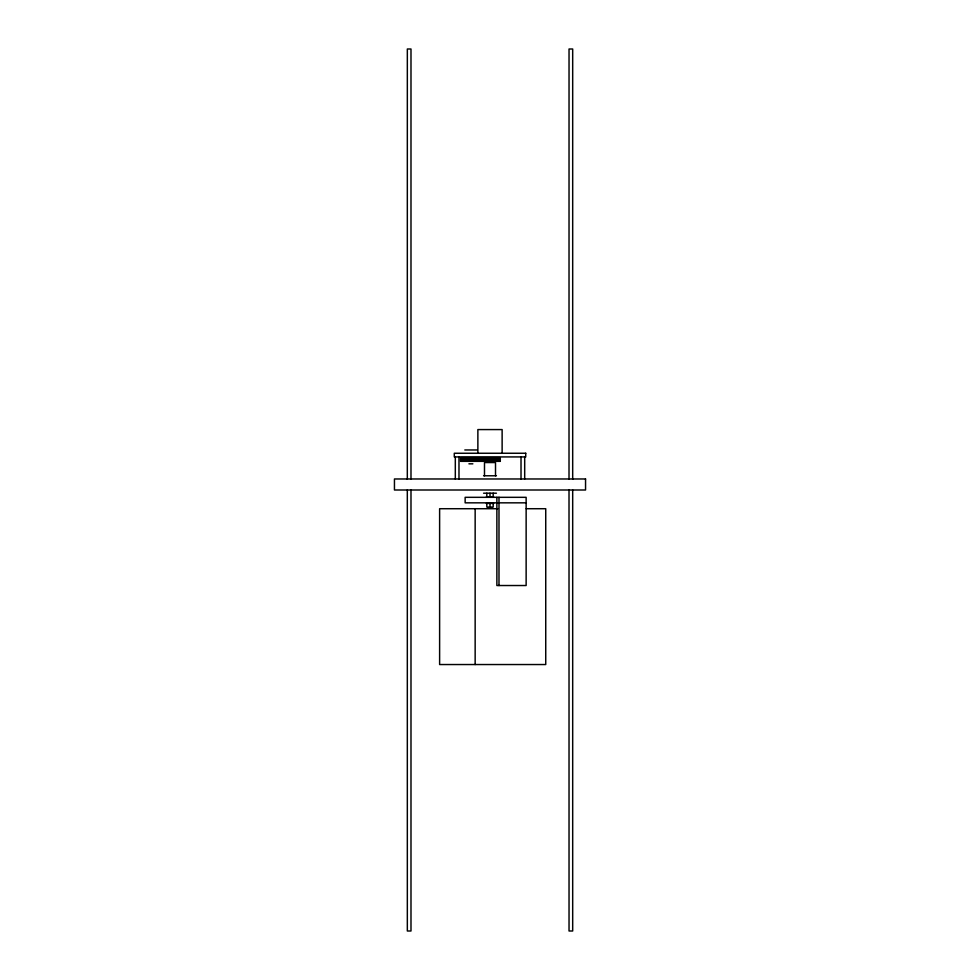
<?xml version="1.0" encoding="UTF-8"?>
<svg xmlns="http://www.w3.org/2000/svg" width="980" height="980" viewBox="0 0 980 980"><rect width="100%" height="100%" fill="white"/><g stroke="black" fill="none" stroke-linecap="round" stroke-linejoin="round"><path stroke-width="1.47" d="M464.802 449.967L476.991 449.967M468.93 463.822L472.862 463.822M483.569 475.778L496.431 475.778M483.569 493.197L496.431 493.197M486.337 496.872L493.663 496.872M526.138 502.838L465.145 502.838L465.145 497.326L526.138 497.326L526.138 585.526L496.872 585.526L496.872 497.326M486.337 503.402L493.663 503.389M487.697 507.677L492.303 507.677M497.681 508.718L439.616 508.718L439.616 664.538L545.738 664.538L545.738 508.718L526.223 508.718M572.688 479.281L572.688 49L569.037 49L569.013 479.281M572.688 490L572.688 931L569.037 931L569.013 490M524.692 456.925L524.692 478.975M521.017 456.925L521.017 478.975M502.127 453.25L502.127 429.583L477.873 429.583L477.873 453.25M500.021 457.66L500.021 461.335M499.861 457.66L499.861 461.335M499.065 457.66L499.065 461.335M498.992 497.326L498.992 585.526M498.759 457.66L498.759 461.335M497.485 457.66L497.485 461.335M497.068 457.66L497.068 461.335M496.566 457.66L496.566 461.335M495.549 457.66L495.549 461.335M495.513 475.778L495.513 462.548L484.5 462.548L484.488 475.778M495.402 457.66L495.402 461.335M494.888 457.66L494.888 461.335M493.663 457.66L493.663 461.335M493.185 493.197L493.185 496.872M493.185 503.402L493.185 507.077L486.815 507.077L486.815 503.402M492.916 457.66L492.952 461.335M492.377 457.66L492.377 461.335M491.519 457.66L491.519 461.335M490.723 457.66L490.723 461.335M490.306 457.66L490.306 461.335M490 493.197L490 496.872M490 503.402L490 507.077M489.706 457.66L489.706 461.335M489.277 457.66L489.277 461.335M488.481 457.66L488.481 461.335M487.624 457.66L487.624 461.335M486.815 493.197L486.815 496.872M486.337 457.66L486.337 461.335M485.112 457.66L485.112 461.335M484.451 457.66L484.598 461.335M483.434 457.66L483.434 461.335M482.944 457.66L482.944 461.335M482.515 457.66L482.515 461.335M481.241 457.66L481.241 461.335M480.947 457.66L480.751 461.335M480.139 457.66L480.139 461.335M479.992 457.66L479.955 461.335M479.649 457.66L479.649 461.335M478.975 457.66L478.975 461.335M478.669 457.66L478.669 461.335M478.387 457.66L478.387 461.335M477.958 457.66L477.946 461.335M477.456 457.66L477.456 461.335M476.439 457.66L476.292 461.335M475.802 457.66L475.778 461.335M475.153 508.718L475.153 664.538M474.553 457.66L474.553 461.335M473.805 457.66L473.842 461.335M473.267 457.66L473.267 461.335M472.421 457.66L472.421 461.335M471.613 457.66L471.613 461.335M471.196 457.66L471.196 461.335M470.596 457.66L470.596 461.335M470.18 457.66L470.18 461.335M469.371 457.66L469.371 461.335M468.526 457.66L468.526 461.335M467.938 457.66L467.987 461.335M467.24 457.66L467.24 461.335M466.015 457.66L465.99 461.335M465.488 457.66L465.488 461.335M465.341 457.66L465.341 461.335M464.324 457.66L464.324 461.335M463.834 457.66L463.834 461.335M463.405 457.66L463.405 461.335M463.124 457.66L463.124 461.335M462.805 457.66L462.805 461.335M462.131 457.66L462.131 461.335M461.837 457.66L461.837 461.335M461.029 457.66L461.029 461.335M460.882 457.66L460.882 461.335M458.983 456.925L458.983 478.975M455.308 456.925L455.308 478.975M410.988 479.281L410.988 49L407.337 49L407.313 479.281M410.988 490L410.988 931L407.337 931L407.313 490M525.721 453.25L454.291 453.25L454.291 456.925L525.721 456.925L525.721 453.25M500.29 457.66L460.6 457.66L460.6 461.335L500.29 461.335L500.29 457.66M585.55 478.975L394.45 478.975L394.45 490L585.55 490L585.55 478.975M487.097 461.335L487.097 457.66L487.048 461.335"/></g></svg>
